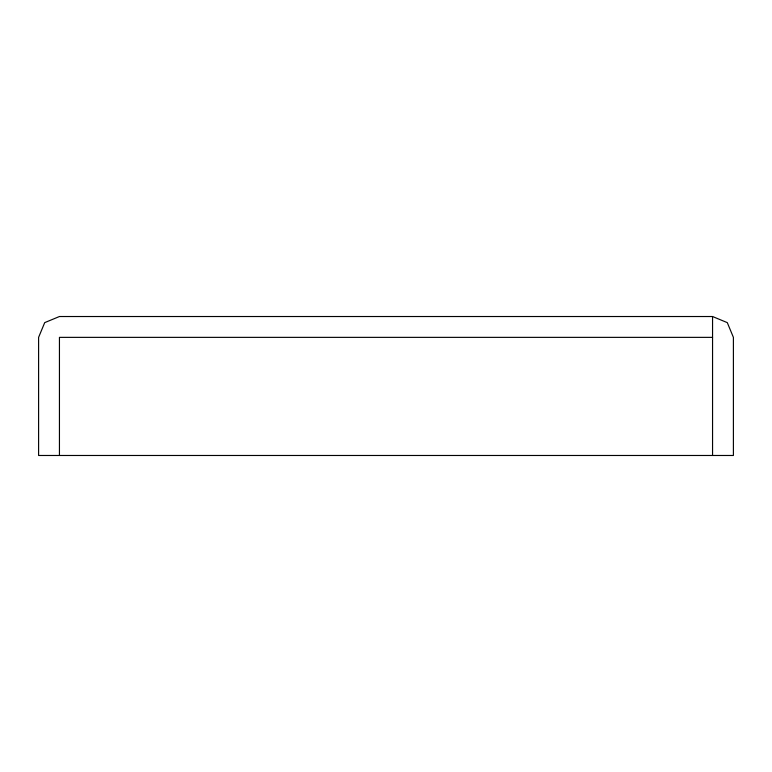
<?xml version="1.0" encoding="UTF-8"?>
<svg xmlns="http://www.w3.org/2000/svg" width="772" height="772" viewBox="0 0 772 772"><rect width="100%" height="100%" fill="white"/><g stroke="black" fill="none" stroke-linecap="round" stroke-linejoin="round"><path stroke-width="1.16" d="M712.556 316.52L59.444 316.52L44.708 322.628L38.6 337.364L38.6 455.48L733.4 455.48L733.4 337.364L727.292 322.628L712.556 316.52L712.556 455.48M712.556 337.364L59.444 337.364L59.444 455.48"/></g></svg>
